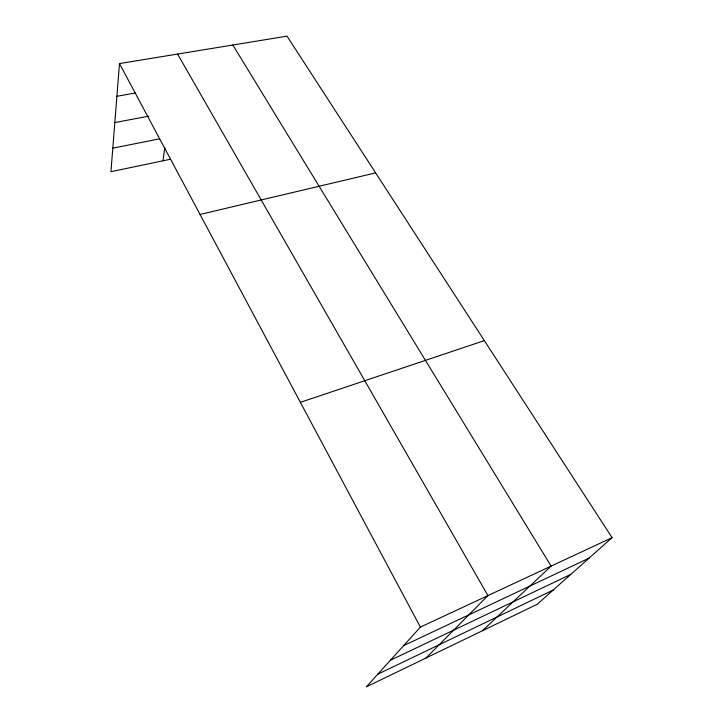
<?xml version="1.0" encoding="UTF-8"?>
<svg xmlns="http://www.w3.org/2000/svg" width="723" height="723" viewBox="0 0 723 723"><rect width="100%" height="100%" fill="white"/><g stroke="black" fill="none" stroke-linecap="round" stroke-linejoin="round"><path stroke-width="1.08" d="M612.056 537.668L420.397 627.103L366.317 686.85L537.297 604.229L612.056 537.668L287.031 36.15L119.476 63.57L110.944 171.703L170.547 159.223M162.973 160.804L164.799 147.501M426.028 657.993L487.935 595.589L177.578 54.062M482.413 630.745L551.107 566.109L232.842 45.016M377.74 674.225L553.258 590.013M390.384 660.253L570.827 574.378M403.606 645.648L589.064 558.138M300.379 402.34L484.347 340.605M200.045 214.46L375.644 172.878M112.797 148.17L159.629 138.834M114.821 122.567L148.793 116.159M116.891 96.276L135.653 92.942M119.476 63.57L420.397 627.103"/></g></svg>
